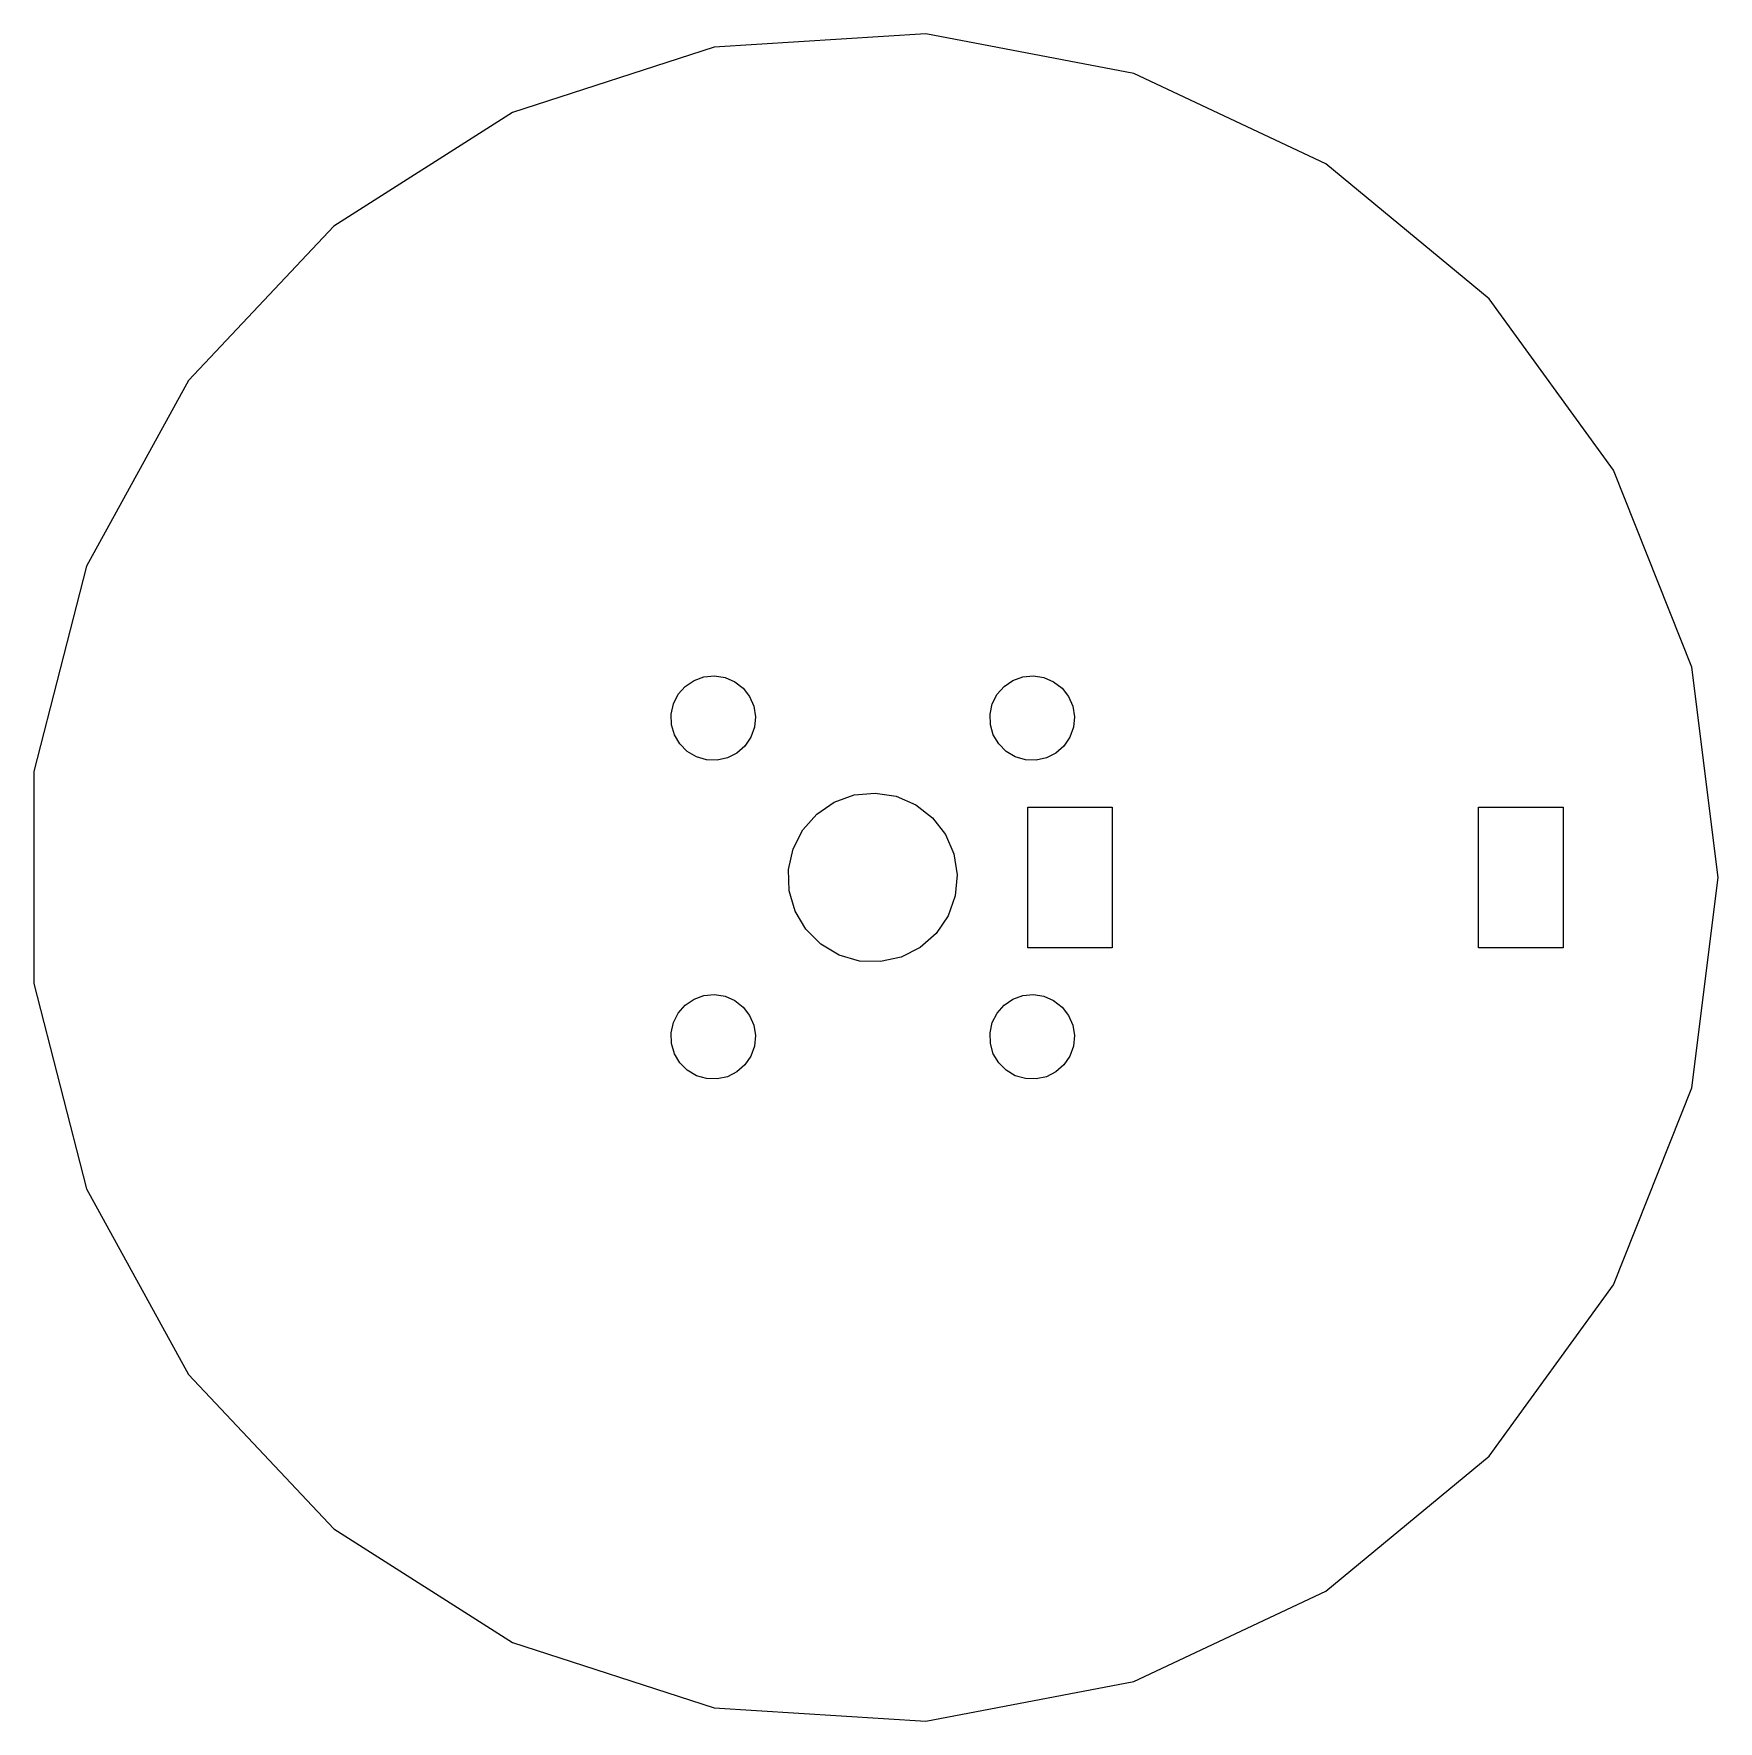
# Model space of a CAD drawing. Header units: metres. Extents: x -29.8 to 30, y -29.9 to 29.9.
import ezdxf

# ---------------------------------------------------------------- set-up
doc = ezdxf.new("R2010")
doc.units = ezdxf.units.M

msp = doc.modelspace()

# ---------------------------------------------------------------- linework, layer by layer
for p, q in [((1.88371, 29.9408), (-5.62143, 29.4686)), ((9.27051, 28.5317), (1.88371, 29.9408)), ((-5.62143, 29.4686), (-12.7734, 27.1448)), ((16.0748, 25.3298), (9.27051, 28.5317)), ((-12.7734, 27.1448), (-19.1227, 23.1154)), ((21.869, 20.5364), (16.0748, 25.3298)), ((-19.1227, 23.1154), (-24.2705, 17.6335)), ((26.2892, 14.4526), (21.869, 20.5364)), ((-24.2705, 17.6335), (-27.8933, 11.0437)), ((29.0575, 7.46069), (26.2892, 14.4526)), ((-27.8933, 11.0437), (-29.7634, 3.75999)), ((30, 0), (29.0575, 7.46069)), ((-6.89746, 6.49997), (-6.64882, 6.78201)), ((-6.64882, 6.78201), (-6.33783, 6.99336)), ((-6.33783, 6.99336), (-5.98405, 7.12073)), ((-5.98405, 7.12073), (-5.60973, 7.15611)), ((-5.60973, 7.15611), (-5.23836, 7.09729)), ((-5.23836, 7.09729), (-4.89328, 6.94795)), ((-4.89328, 6.94795), (-4.59619, 6.71751)), ((-4.59619, 6.71751), (-4.36574, 6.42041)), ((4.41623, 6.49997), (4.66487, 6.78201)), ((4.66487, 6.78201), (4.97586, 6.99336)), ((4.97586, 6.99336), (5.32964, 7.12073)), ((5.32964, 7.12073), (5.70396, 7.15611)), ((5.70396, 7.15611), (6.07533, 7.09729)), ((6.07533, 7.09729), (6.42041, 6.94795)), ((6.42041, 6.94795), (6.71751, 6.71751)), ((6.71751, 6.71751), (6.94795, 6.42041)), ((-7.15019, 5.798), (-7.06816, 6.16495)), ((-7.06816, 6.16495), (-6.89746, 6.49997)), ((-4.36574, 6.42041), (-4.2164, 6.07533)), ((-4.2164, 6.07533), (-4.15759, 5.70396)), ((4.1635, 5.798), (4.24553, 6.16495)), ((4.24553, 6.16495), (4.41623, 6.49997)), ((6.94795, 6.42041), (7.09729, 6.07533)), ((7.09729, 6.07533), (7.15611, 5.70396)), ((-7.13838, 5.4222), (-7.15019, 5.798)), ((-7.03348, 5.06113), (-7.13838, 5.4222)), ((-4.15759, 5.70396), (-4.19298, 5.32964)), ((4.17531, 5.4222), (4.1635, 5.798)), ((4.28021, 5.06113), (4.17531, 5.4222)), ((7.15611, 5.70396), (7.12073, 5.32964)), ((-6.84207, 4.73749), (-7.03348, 5.06113)), ((-4.32034, 4.97586), (-4.53168, 4.66487)), ((-4.19298, 5.32964), (-4.32034, 4.97586)), ((4.47162, 4.73749), (4.28021, 5.06113)), ((6.99336, 4.97586), (6.78201, 4.66487)), ((7.12073, 5.32964), (6.99336, 4.97586)), ((-6.5762, 4.47162), (-6.84207, 4.73749)), ((-6.25256, 4.28021), (-6.5762, 4.47162)), ((-5.89149, 4.17531), (-6.25256, 4.28021)), ((-5.14874, 4.24553), (-5.51569, 4.1635)), ((-4.81372, 4.41623), (-5.14874, 4.24553)), ((-4.53168, 4.66487), (-4.81372, 4.41623)), ((4.73749, 4.47162), (4.47162, 4.73749)), ((5.06113, 4.28021), (4.73749, 4.47162)), ((5.4222, 4.17531), (5.06113, 4.28021)), ((6.16495, 4.24553), (5.798, 4.1635)), ((6.49997, 4.41623), (6.16495, 4.24553)), ((6.78201, 4.66487), (6.49997, 4.41623)), ((-29.7634, 3.75999), (-29.7634, -3.75999)), ((-5.51569, 4.1635), (-5.89149, 4.17531)), ((5.798, 4.1635), (5.4222, 4.17531)), ((-0.654419, 2.92773), (0.094223, 2.9985)), ((0.094223, 2.9985), (0.83696, 2.88087)), ((-1.98393, 2.25032), (-1.36197, 2.673)), ((-1.36197, 2.673), (-0.654419, 2.92773)), ((0.83696, 2.88087), (1.52711, 2.58221)), ((1.52711, 2.58221), (2.12131, 2.12131)), ((5.5, -2.5), (5.5, 2.5)), ((5.5, 2.5), (8.5, 2.5)), ((8.5, 2.5), (8.5, -2.5)), ((21.5, -2.5), (21.5, 2.5)), ((21.5, 2.5), (24.5, 2.5)), ((24.5, 2.5), (24.5, -2.5)), ((-2.48123, 1.68625), (-1.98393, 2.25032)), ((2.12131, 2.12131), (2.58221, 1.52711)), ((-2.82263, 1.0162), (-2.48123, 1.68625)), ((2.58221, 1.52711), (2.88087, 0.83696)), ((-2.98668, 0.282318), (-2.82263, 1.0162)), ((2.88087, 0.83696), (2.9985, 0.094223)), ((-2.96306, -0.469299), (-2.98668, 0.282318)), ((2.9985, 0.094223), (2.92773, -0.654419)), ((29.0575, -7.46069), (30, 0)), ((-2.75325, -1.19144), (-2.96306, -0.469299)), ((-2.37045, -1.83871), (-2.75325, -1.19144)), ((2.92773, -0.654419), (2.673, -1.36197)), ((2.673, -1.36197), (2.25032, -1.98393)), ((-1.83871, -2.37045), (-2.37045, -1.83871)), ((-1.19144, -2.75325), (-1.83871, -2.37045)), ((2.25032, -1.98393), (1.68625, -2.48123)), ((-0.469299, -2.96306), (-1.19144, -2.75325)), ((0.282318, -2.98668), (-0.469299, -2.96306)), ((1.0162, -2.82263), (0.282318, -2.98668)), ((1.68625, -2.48123), (1.0162, -2.82263)), ((8.5, -2.5), (5.5, -2.5)), ((24.5, -2.5), (21.5, -2.5)), ((-29.7634, -3.75999), (-27.8933, -11.0437)), ((-5.98405, -4.19298), (-5.60973, -4.15759)), ((-5.60973, -4.15759), (-5.23836, -4.2164)), ((5.32964, -4.19298), (5.70396, -4.15759)), ((5.70396, -4.15759), (6.07533, -4.2164)), ((-6.89746, -4.81372), (-6.64882, -4.53168)), ((-6.64882, -4.53168), (-6.33783, -4.32034)), ((-6.33783, -4.32034), (-5.98405, -4.19298)), ((-5.23836, -4.2164), (-4.89328, -4.36574)), ((-4.89328, -4.36574), (-4.59619, -4.59619)), ((-4.59619, -4.59619), (-4.36574, -4.89328)), ((4.41623, -4.81372), (4.66487, -4.53168)), ((4.66487, -4.53168), (4.97586, -4.32034)), ((4.97586, -4.32034), (5.32964, -4.19298)), ((6.07533, -4.2164), (6.42041, -4.36574)), ((6.42041, -4.36574), (6.71751, -4.59619)), ((6.71751, -4.59619), (6.94795, -4.89328)), ((-7.15019, -5.51569), (-7.06816, -5.14874)), ((-7.06816, -5.14874), (-6.89746, -4.81372)), ((-4.36574, -4.89328), (-4.2164, -5.23836)), ((-4.2164, -5.23836), (-4.15759, -5.60973)), ((4.1635, -5.51569), (4.24553, -5.14874)), ((4.24553, -5.14874), (4.41623, -4.81372)), ((6.94795, -4.89328), (7.09729, -5.23836)), ((7.09729, -5.23836), (7.15611, -5.60973)), ((-7.13838, -5.89149), (-7.15019, -5.51569)), ((-7.03348, -6.25256), (-7.13838, -5.89149)), ((-4.19298, -5.98405), (-4.32034, -6.33783)), ((-4.15759, -5.60973), (-4.19298, -5.98405)), ((4.17531, -5.89149), (4.1635, -5.51569)), ((4.28021, -6.25256), (4.17531, -5.89149)), ((7.12073, -5.98405), (6.99336, -6.33783)), ((7.15611, -5.60973), (7.12073, -5.98405)), ((-6.84207, -6.5762), (-7.03348, -6.25256)), ((-6.5762, -6.84207), (-6.84207, -6.5762)), ((-4.32034, -6.33783), (-4.53168, -6.64882)), ((4.47162, -6.5762), (4.28021, -6.25256)), ((4.73749, -6.84207), (4.47162, -6.5762)), ((6.99336, -6.33783), (6.78201, -6.64882)), ((-6.25256, -7.03348), (-6.5762, -6.84207)), ((-5.89149, -7.13838), (-6.25256, -7.03348)), ((-5.51569, -7.15019), (-5.89149, -7.13838)), ((-5.14874, -7.06816), (-5.51569, -7.15019)), ((-4.81372, -6.89746), (-5.14874, -7.06816)), ((-4.53168, -6.64882), (-4.81372, -6.89746)), ((5.06113, -7.03348), (4.73749, -6.84207)), ((5.4222, -7.13838), (5.06113, -7.03348)), ((5.798, -7.15019), (5.4222, -7.13838)), ((6.16495, -7.06816), (5.798, -7.15019)), ((6.49997, -6.89746), (6.16495, -7.06816)), ((6.78201, -6.64882), (6.49997, -6.89746)), ((26.2892, -14.4526), (29.0575, -7.46069)), ((-27.8933, -11.0437), (-24.2705, -17.6335)), ((21.869, -20.5364), (26.2892, -14.4526)), ((-24.2705, -17.6335), (-19.1227, -23.1154)), ((16.0748, -25.3298), (21.869, -20.5364)), ((-19.1227, -23.1154), (-12.7734, -27.1448)), ((9.27051, -28.5317), (16.0748, -25.3298)), ((-12.7734, -27.1448), (-5.62143, -29.4686)), ((1.88371, -29.9408), (9.27051, -28.5317)), ((-5.62143, -29.4686), (1.88371, -29.9408))]:
    msp.add_line(p, q)

doc.saveas('drawing.dxf')
